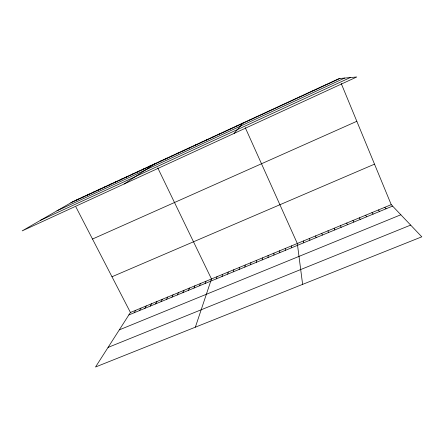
<?xml version="1.0" encoding="UTF-8"?>
<svg xmlns="http://www.w3.org/2000/svg" width="444" height="444" viewBox="0 0 444 444"><rect width="100%" height="100%" fill="white"/><g stroke="black" fill="none" stroke-linecap="round" stroke-linejoin="round"><path stroke-width="0.67" d="M273.904 255.084L273.931 253.141M268.048 257.498L268.143 255.539M262.215 259.907L262.376 257.92M274.448 108.741L274.47 108.447M256.404 262.304L256.632 260.295M250.621 264.691L250.91 262.659M244.855 267.072L245.216 265.018M239.116 269.441L239.538 267.366M233.4 271.8L233.883 269.702M227.7 274.153L228.249 272.028M222.028 276.495L222.638 274.348M268.048 111.699L268.154 111.366M216.378 278.826L217.044 276.662M195.36 327.173L211.477 278.965L157.77 167.91M205.139 283.466L205.927 281.257M199.55 285.769L200.405 283.544M193.989 288.067L194.899 285.819M188.445 290.354L189.416 288.084M182.922 292.635L183.949 290.343M177.417 294.905L178.51 292.596M261.683 114.641L261.86 114.275M171.939 297.169L173.088 294.833M166.478 299.423L167.682 297.069M161.039 301.665L162.304 299.295M155.622 303.901L156.943 301.509M150.227 306.132L151.598 303.718M144.849 308.352L146.276 305.916M139.494 310.561L140.976 308.108M134.155 312.765L135.698 310.295M255.344 117.571L255.594 117.172M391.231 204.651L130.436 312.471L95.521 367.01L421.8 236.819L391.231 204.651L341.22 83.489M249.029 120.485L249.356 120.052M234.116 133.4L243.146 122.921M236.669 126.196L237.14 125.696M230.614 128.993L231.163 128.46M224.592 131.779L225.202 131.213M218.587 134.549L219.275 133.955M212.615 137.313L213.364 136.685M206.66 140.06L207.481 139.405M200.732 142.802L201.62 142.113M194.833 145.527L195.787 144.811M188.95 148.246L189.977 147.497M183.095 150.949L184.188 150.172M177.267 153.646L178.421 152.836M171.456 156.327L172.677 155.489M165.673 159.002L166.955 158.131M159.912 161.66L161.261 160.767M124.176 183.971L155.583 163.386M148.457 166.955L149.933 166.001M142.768 169.586L144.306 168.603M137.096 172.205L138.695 171.195M131.452 174.814L133.111 173.776M125.83 177.411L127.55 176.346M120.224 179.998L122.006 178.904M114.646 182.578L116.489 181.457M109.091 185.142L110.989 183.999M103.552 187.701L105.511 186.53M98.041 190.248L100.061 189.05M92.546 192.785L94.622 191.558M87.08 195.316L89.211 194.061M81.629 197.83L83.822 196.553M76.202 200.338L78.449 199.034M70.796 202.836L339.954 78.471M56.949 210.828L344.661 78.061M40.593 220.268L350.299 77.561M92.491 239.039L356.826 121.295M111.982 276.756L374.514 164.158M128.838 314.957L392.596 206.088M119.286 329.881L400.843 214.763M108.064 347.419L410.661 225.097M332.578 81.591L333.272 81.563M326.013 84.626L326.623 84.632M319.469 87.651L320.002 87.696M312.959 90.659L313.409 90.743M306.477 93.656L306.843 93.773M300.022 96.637L300.305 96.792M384.787 207.315L386.075 208.78M378.366 209.968L379.576 211.461M371.978 212.609L373.104 214.13M365.612 215.24L366.666 216.794M359.274 217.86L360.251 219.441M352.963 220.468L353.862 222.078M75.902 206.926L130.436 312.471M346.681 223.071L347.502 224.703M340.42 225.657L341.164 227.317M245.266 127.644L297.314 243.479L302.619 284.371M334.188 228.233L334.859 229.92M327.977 230.802L328.577 232.512M321.795 233.355L322.322 235.098M315.634 235.903L316.089 237.668M309.507 238.439L309.884 240.226M303.396 240.964L303.707 242.779M291.436 245.909L291.603 247.774M285.575 248.329L285.681 250.222M279.742 250.743L279.781 252.658M73.099 201.509L22.2 230.874L356.748 76.99L339.177 78.544L73.099 201.509"/></g></svg>
